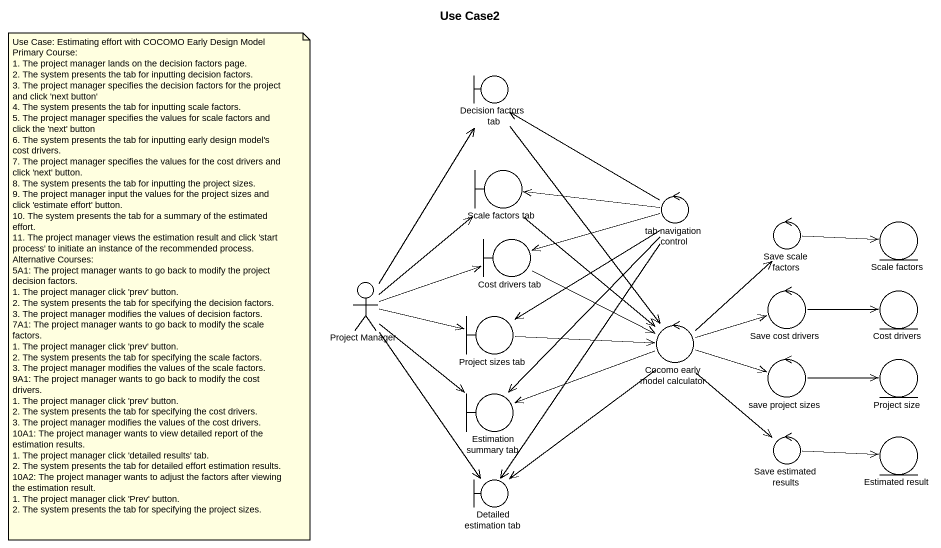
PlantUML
@startuml
title Use Case2
boundary "Decision factors tab" as Decision_factors_tab
boundary "Scale factors tab" as Scale_factors_tab
control "tab navigation control" as tab_navigation_control
control "Save scale factors" as Save_scale_factors
entity "Scale factors" as Scale_factors
boundary "Cost drivers tab" as Cost_drivers_tab
actor "Project Manager" as Project_Manager
control "Save cost drivers" as Save_cost_drivers
entity "Cost drivers" as Cost_drivers
boundary "Project sizes tab" as Project_sizes_tab
control "Cocomo early model calculator" as Cocomo_early_model
control "save project sizes" as save_project_sizes
entity "Project size" as Project_size
boundary "Estimation summary tab" as Estimation_summary_tab
control "Save estimated results" as Save_estimated_results
entity "Estimated result" as Estimated_result
boundary "Detailed estimation tab" as Detailed_estimation_tab
Decision_factors_tab --> Cocomo_early_model
Scale_factors_tab --> Cocomo_early_model
tab_navigation_control -up-> Decision_factors_tab
tab_navigation_control -left-> Scale_factors_tab
tab_navigation_control -left-> Cost_drivers_tab
tab_navigation_control --> Project_sizes_tab
tab_navigation_control --> Estimation_summary_tab
tab_navigation_control --> Detailed_estimation_tab
Save_scale_factors -right-> Scale_factors
Cost_drivers_tab -right-> Cocomo_early_model
Project_Manager -up-> Decision_factors_tab
Project_Manager -up-> Scale_factors_tab
Project_Manager -right-> Cost_drivers_tab
Project_Manager -right-> Project_sizes_tab
Project_Manager --> Estimation_summary_tab
Project_Manager --> Detailed_estimation_tab
Save_cost_drivers -right-> Cost_drivers
Project_sizes_tab -right-> Cocomo_early_model
Cocomo_early_model -up-> Save_scale_factors
Cocomo_early_model -right-> Save_cost_drivers
Cocomo_early_model -right-> save_project_sizes
Cocomo_early_model -left-> Estimation_summary_tab
Cocomo_early_model --> Save_estimated_results
Cocomo_early_model --> Detailed_estimation_tab
save_project_sizes -right-> Project_size
Save_estimated_results -right-> Estimated_result
note as N1
  Use Case: Estimating effort with COCOMO Early Design Model
  Primary Course:
  1. The project manager lands on the decision factors page.
  2. The system presents the tab for inputting decision factors.
  3. The project manager specifies the decision factors for the project and click 'next button'
  4. The system presents the tab for inputting scale factors.
  5. The project manager specifies the values for scale factors and click the 'next' button
  6. The system presents the tab for inputting early design model's cost drivers.
  7. The project manager specifies the values for the cost drivers and click 'next' button.
  8. The system presents the tab for inputting the project sizes.
  9. The project manager input the values for the project sizes and click 'estimate effort' button.
  10. The system presents the tab for a summary of the estimated effort.
  11. The project manager views the estimation result and click 'start process' to initiate an instance of the recommended process.
  Alternative Courses:
  5A1: The project manager wants to go back to modify the project decision factors.
  1. The project manager click 'prev' button.
  2. The system presents the tab for specifying the decision factors.
  3. The project manager modifies the values of decision factors.
  7A1: The project manager wants to go back to modify the scale factors.
  1. The project manager click 'prev' button.
  2. The system presents the tab for specifying the scale factors.
  3. The project manager modifies the values of the scale factors.
  9A1: The project manager wants to go back to modify the cost drivers.
  1. The project manager click 'prev' button.
  2. The system presents the tab for specifying the cost drivers.
  3. The project manager modifies the values of the cost drivers.
  10A1: The project manager wants to view detailed report of the estimation results.
  1. The project manager click 'detailed results' tab.
  2. The system presents the tab for detailed effort estimation results.
  10A2: The project manager wants to adjust the factors after viewing the estimation result.
  1. The project manager click 'Prev' button.
  2. The system presents the tab for specifying the project sizes.
end note
@enduml
